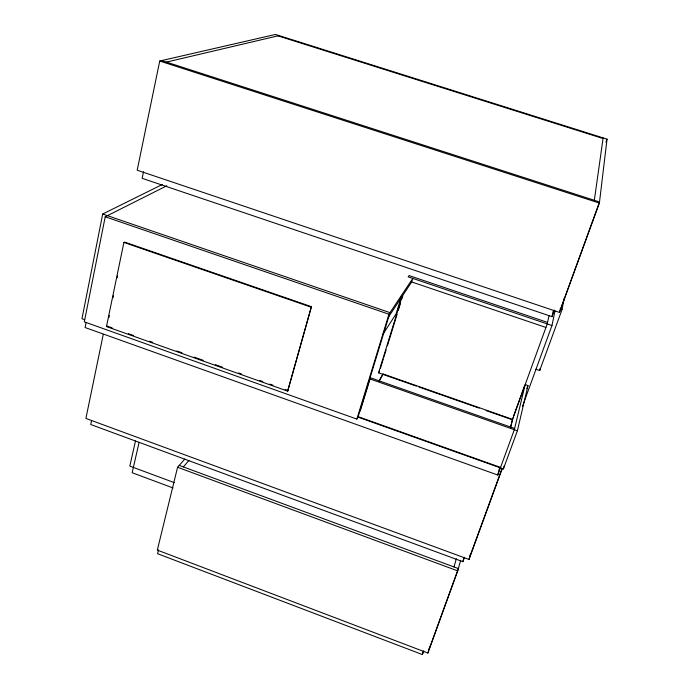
<?xml version="1.0" encoding="UTF-8"?>
<svg xmlns="http://www.w3.org/2000/svg" width="689" height="689" viewBox="0 0 689 689"><rect width="100%" height="100%" fill="white"/><g stroke="black" fill="none" stroke-linecap="round" stroke-linejoin="round"><path stroke-width="1.03" d="M599.387 203.083L607.026 139.135L275.454 34.45L159.736 61.028L137.18 170.2L559.408 312.393L599.387 203.083L159.736 61.028M594.323 200.301L603.133 137.903M535.801 369.209L539.685 370.553L562.026 309.594L564.119 298.458M559.408 312.393L599.525 201.98L161.7 60.572M162.234 184.531L102.695 214.021L81.974 318.714L84.713 319.687M166.85 185.772L105.219 216.768L84.308 321.849L356.868 419.093L358.022 417.121L390 312.651L102.695 214.021M86.134 322.392L85.109 327.533L497.777 475.031L514.321 429.703L525.19 384.608L527.972 385.573L517.387 430.78L503.401 468.951L357.72 417.017M103.272 334.337L85.901 418.43L469.02 559.459L502.229 468.675L500.205 467.952M106.476 326.56L123.908 242.433L124.554 242.063L311.419 306.665L287.666 391.137L106.476 326.56L107.122 326.095L112.178 327.904M108.871 317.698L109.301 315.596M113.005 297.734L113.444 295.633M117.147 277.779L117.578 275.678M522.512 406.252L551.967 325.527L554.998 310.903M91.603 420.324L90.733 424.519L462.862 561.69L464.481 557.237M143.51 171.785L142.141 178.322L551.992 316.656L554.369 310.119M551.992 316.656L553.103 311.419M539.685 370.553L540.133 368.469M549.064 315.605L547.221 323.916L512.427 419.79L486.055 410.549M135.5 440.969L129.808 466.1L174.386 482.679M139.1 442.295L132.159 472.732L173.085 487.976M503.401 468.951L504.15 465.876M184.824 459.012L177.581 467.263L157.316 550.106L427.903 653.051L457.729 570.888L460.665 560.295M158.522 549.908L157.583 553.706L422.366 654.55L423.726 650.778M510.377 427.972L512.909 417.861M510.523 427.559L512.573 419.377L383.118 373.989L378.778 381.413M497.777 475.031L499.344 468.787M469.02 559.459L469.433 557.901M470.466 553.999L469.64 557.117L502.005 468.623M462.862 561.69L463.714 558.572M287.666 391.137L311.419 306.665M453.999 566.944L456.351 558.701M427.903 653.051L428.636 650.502M428.928 649.477L429.815 646.394M422.366 654.55L423.279 651.458M356.868 419.093L388.949 314.236L412.789 278.408L411.686 281.947L388.811 316.518M360.244 410.928L370.398 377.77L514.623 428.463M401.549 296.115L396.046 313.951L382.774 334.484M416.354 386.107L378.562 372.852L402.514 295.236M380.466 368.202L383.291 359.038M383.919 357.005L386.116 349.874M387.373 345.809L397.122 314.253M398.38 310.179L400.576 303.057M401.833 298.983L402.781 295.934M383.118 373.989L379.191 380.905M605.932 142.167L607.026 139.135M513.606 415.967L524.562 385.797M428.997 649.486L458.374 568.563L179.226 465.394M526.87 388.587L527.972 385.573M378.562 372.852L379.518 371.25M370.398 377.77L369.735 378.864L517.387 430.78M183.334 466.909L188.889 460.51M166.419 62.096L279.062 35.587M277.951 35.854L603.047 138.515M560.028 308.922L562.026 309.594M547.557 322.426L409.068 275.574L408.189 276.849L551.967 325.527M411.686 281.947L545.938 327.456M105.219 216.768L388.949 314.236M123.908 242.433L311.006 307.122M419.127 387.08L479.053 408.086M128.352 333.665L133.408 335.465M149.591 341.227L152.622 342.312M176.884 350.959L181.939 352.759M194.074 357.083L203.169 360.321M215.304 364.645L222.383 367.168M238.558 372.93L241.589 374.015M259.796 380.5L262.828 381.577M269.899 384.1L272.939 385.177M285.065 389.5L288.105 390.585M358.159 416.673L500.55 467.426M177.581 467.263L457.729 570.888"/></g></svg>
